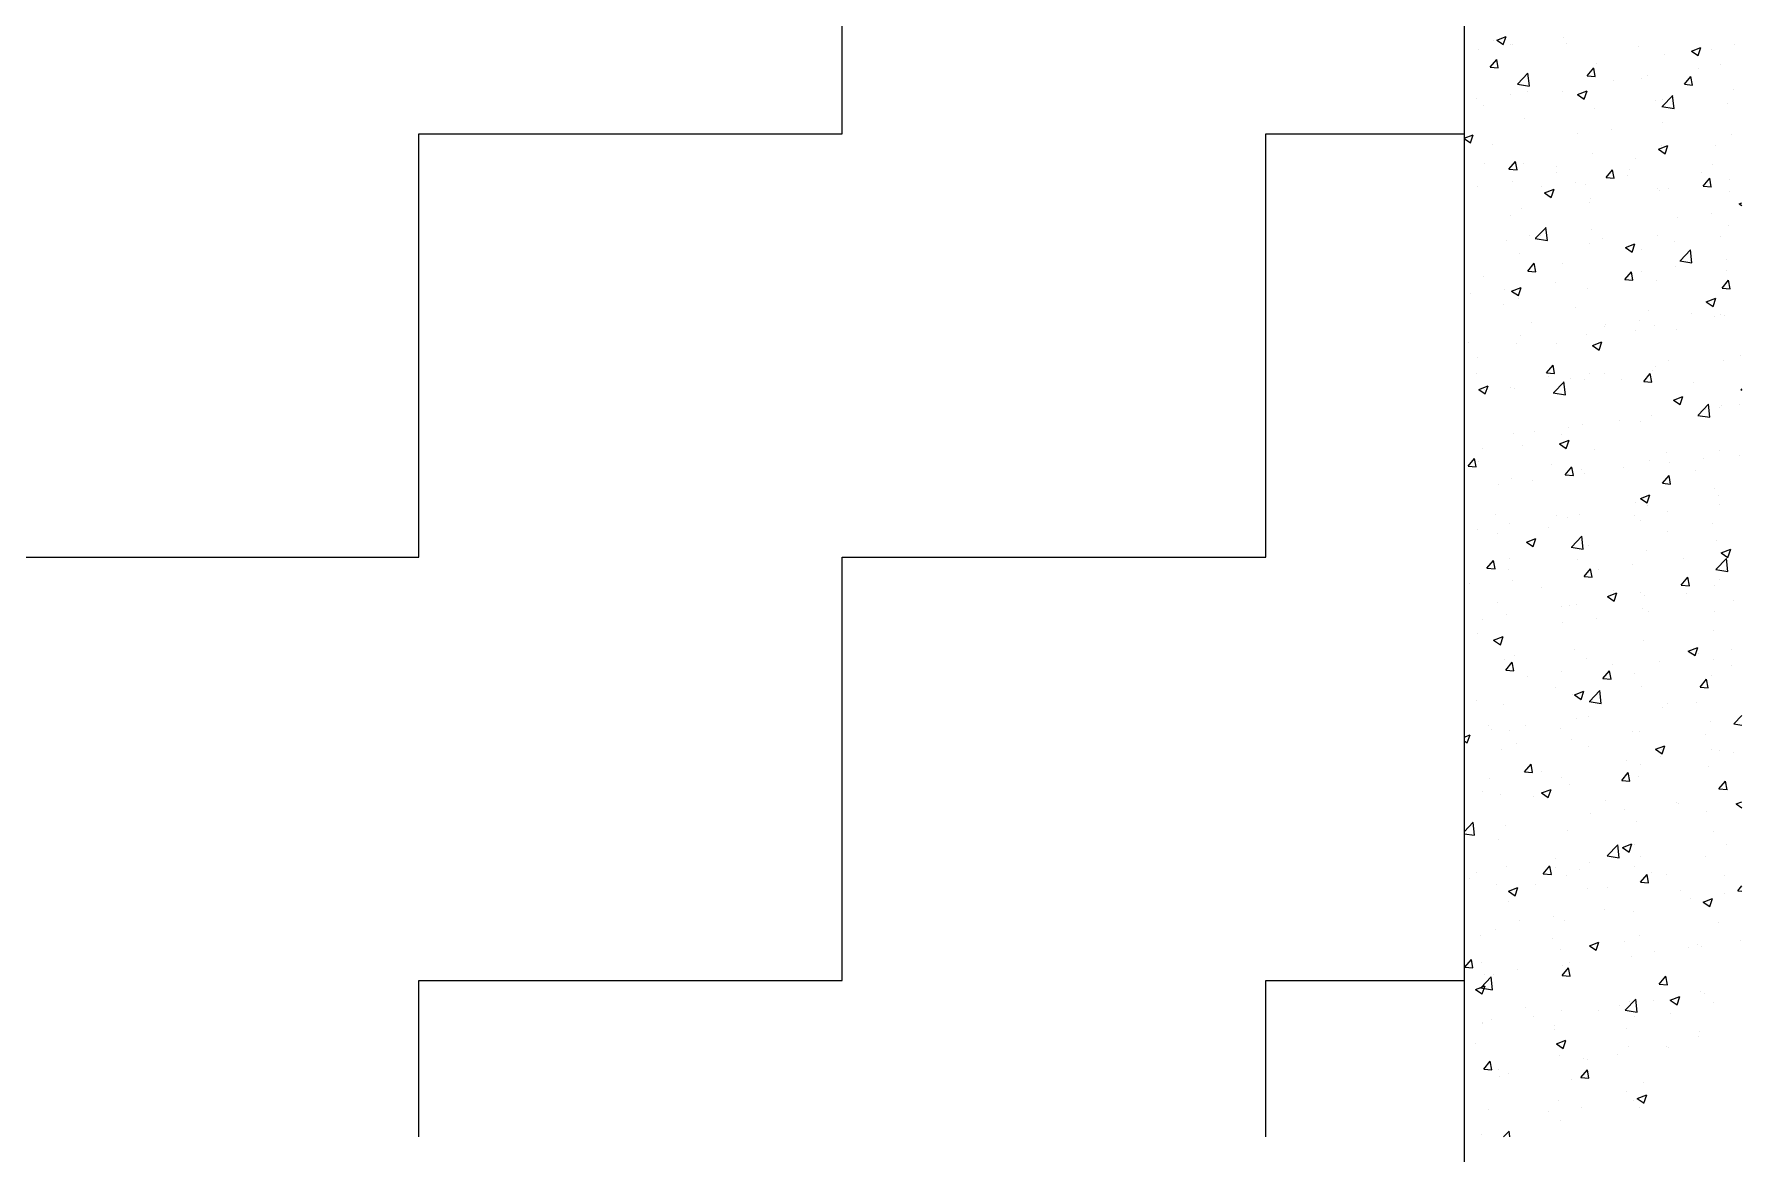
# Model space of a CAD drawing. Header units: millimetres. Extents: x 331487 to 517269, y 198509 to 399936.
# Drawn here: x 446649 to 447909, y 332821 to 333648 of the extents above; entities that cross this region are included whole.
import ezdxf

# ---------------------------------------------------------------- set-up
doc = ezdxf.new("R2010")
doc.units = ezdxf.units.MM
doc.header["$MEASUREMENT"] = 0
doc.layers.add('9th_Column', color=2, linetype='Continuous', lineweight=25)
doc.layers.add('9th_Hatch-4', color=252, linetype='Continuous', lineweight=5)
doc.layers.add('COLUMN', color=6, linetype='Continuous')

msp = doc.modelspace()

# ---------------------------------------------------------------- linework, layer by layer
at = {"layer": '9th_Column'}
msp.add_line((447704.3, 338208.5), (447704.3, 332808.5), dxfattribs=at)
at = {"layer": '9th_Hatch-4', "linetype": 'Continuous'}
for p, q in [((447245.4, 333574.1), (447245.4, 333886.6)), ((446932.9, 333574.1), (447245.4, 333574.1)), ((446932.9, 333261.6), (446932.9, 333574.1)), ((447557.9, 333574.1), (447704.3, 333574.1)), ((447557.9, 333261.6), (447557.9, 333574.1)), ((446620.4, 333261.6), (446932.9, 333261.6)), ((447245.4, 333261.6), (447557.9, 333261.6)), ((447245.4, 332949.1), (447245.4, 333261.6)), ((446932.9, 332949.1), (447245.4, 332949.1)), ((446932.9, 332833.5), (446932.9, 332949.1)), ((447557.9, 332949.1), (447704.3, 332949.1)), ((447557.9, 332833.5), (447557.9, 332949.1))]:
    msp.add_line(p, q, dxfattribs=at)
at = {"layer": 'COLUMN', "color": 2, "linetype": 'Continuous'}
for p, q in [((447726.4, 333642.8), (447726.4, 333642.8)), ((447728.4, 333643.3), (447735.4, 333646)), ((447728.4, 333643.3), (447733.4, 333640)), ((447733.3, 333640), (447735.4, 333646)), ((447738.9, 333640.3), (447738.9, 333640.3)), ((447739.7, 333640), (447739.7, 333640)), ((447777.6, 333645), (447777.6, 333645)), ((447779.8, 333640.6), (447779.8, 333640.6)), ((447904.1, 333640), (447904.1, 333640)), ((447714.7, 333636.7), (447714.7, 333636.7)), ((447723.5, 333623.3), (447728.4, 333629)), ((447729.5, 333622.8), (447728.4, 333629)), ((447833.2, 333638.3), (447833.2, 333638.3)), ((447852.2, 333632.5), (447852.2, 333632.5)), ((447872.1, 333635.3), (447879.1, 333638)), ((447872.1, 333635.3), (447877.1, 333632)), ((447877.1, 333632), (447879.1, 333638)), ((447886.6, 333636.1), (447886.6, 333636.1)), ((447723.5, 333623.3), (447729.5, 333622.8)), ((447743.7, 333610.9), (447751.5, 333619)), ((447750.3, 333619), (447750.3, 333619)), ((447752.6, 333609.5), (447751.4, 333618.9)), ((447795.3, 333617), (447800.1, 333622.8)), ((447795.3, 333617), (447801.2, 333616.5)), ((447801.2, 333616.5), (447800.1, 333622.7)), ((447801.7, 333626.1), (447801.7, 333626.1)), ((447835.4, 333615.3), (447835.4, 333615.3)), ((447839.5, 333617.1), (447839.5, 333617.1)), ((447867, 333610.7), (447871.8, 333616.5)), ((447873, 333610.2), (447871.8, 333616.5)), ((447877.4, 333622.1), (447877.4, 333622.1)), ((447893.7, 333625.3), (447893.7, 333625.3)), ((447738.8, 333603.2), (447738.8, 333603.2)), ((447743.7, 333610.8), (447752.6, 333609.4)), ((447751.3, 333605.5), (447751.3, 333605.5)), ((447777.1, 333605.3), (447777.1, 333605.3)), ((447788.1, 333603.1), (447795.1, 333605.8)), ((447788.1, 333603.1), (447793, 333599.7)), ((447793, 333599.7), (447795.1, 333605.8)), ((447814.4, 333613.8), (447814.4, 333613.8)), ((447850.5, 333594.4), (447858.3, 333602.5)), ((447859.3, 333592.9), (447858.2, 333602.4)), ((447867, 333610.7), (447873, 333610.2)), ((447902.9, 333606.7), (447902.9, 333606.7)), ((447713.4, 333600.5), (447713.4, 333600.5)), ((447718.7, 333595.3), (447718.7, 333595.3)), ((447792.2, 333600.9), (447792.2, 333600.9)), ((447800.4, 333592.8), (447800.4, 333592.8)), ((447845.6, 333598.7), (447845.6, 333598.7)), ((447850.4, 333594.3), (447859.3, 333592.9)), ((447850.9, 333599.2), (447850.9, 333599.2)), ((447899, 333596.4), (447899, 333596.4)), ((447749.1, 333585.7), (447749.1, 333585.7)), ((447813.2, 333577.7), (447813.2, 333577.7)), ((447851, 333582.7), (447851, 333582.7)), ((447704.3, 333570.9), (447711, 333573.5)), ((447704.3, 333570.6), (447709, 333567.5)), ((447709, 333567.5), (447711, 333573.5)), ((447725, 333566.1), (447725, 333566.1)), ((447788.1, 333574.4), (447788.1, 333574.4)), ((447847.8, 333562.8), (447854.8, 333565.5)), ((447849.7, 333565.9), (447849.7, 333565.9)), ((447852.7, 333559.5), (447854.8, 333565.5)), ((447889.6, 333565.6), (447889.6, 333565.6)), ((447901.7, 333573.4), (447901.7, 333573.4)), ((447719.3, 333552.1), (447719.3, 333552.1)), ((447737.4, 333548.1), (447742.2, 333553.8)), ((447743.4, 333547.5), (447742.2, 333553.8)), ((447747.9, 333552.4), (447747.9, 333552.4)), ((447799.2, 333559.5), (447799.2, 333559.5)), ((447831.2, 333555.6), (447831.2, 333555.6)), ((447847.8, 333562.8), (447852.7, 333559.5)), ((447887.9, 333551.6), (447887.9, 333551.6)), ((447737.4, 333548.1), (447743.4, 333547.5)), ((447772.7, 333549.8), (447772.7, 333549.8)), ((447772.9, 333545.6), (447772.9, 333545.6)), ((447809.1, 333541.8), (447814, 333547.5)), ((447809.1, 333541.8), (447815.1, 333541.3)), ((447815.1, 333541.3), (447814, 333547.5)), ((447824.7, 333543.2), (447824.7, 333543.2)), ((447826.1, 333547.6), (447826.1, 333547.6)), ((447879.5, 333545.3), (447879.5, 333545.3)), ((447880.9, 333535.5), (447885.7, 333541.3)), ((447886.8, 333535), (447885.7, 333541.3)), ((447900.5, 333540.1), (447900.5, 333540.1)), ((447714.6, 333535.6), (447714.6, 333535.6)), ((447740.4, 333538.6), (447740.4, 333538.6)), ((447761.8, 333535), (447761.8, 333535)), ((447763.7, 333530.6), (447770.7, 333533.2)), ((447763.7, 333530.6), (447768.7, 333527.2)), ((447768.7, 333527.2), (447770.7, 333533.2)), ((447786.9, 333538.3), (447786.9, 333538.3)), ((447793.8, 333536.4), (447793.8, 333536.4)), ((447847.2, 333534.1), (447847.2, 333534.1)), ((447848.5, 333532.6), (447848.5, 333532.6)), ((447855.2, 333533.7), (447855.2, 333533.7)), ((447880.9, 333535.5), (447886.9, 333535)), ((447900.6, 333531.9), (447900.6, 333531.9)), ((447738.6, 333513.6), (447738.6, 333513.6)), ((447746.7, 333519.2), (447746.7, 333519.2)), ((447796.9, 333523.6), (447796.9, 333523.6)), ((447798, 333526.2), (447798, 333526.2)), ((447886.6, 333515.4), (447886.6, 333515.4)), ((447907.4, 333522.5), (447909.3, 333523.3)), ((447907.4, 333522.5), (447909.3, 333521.3)), ((447757, 333497), (447764.8, 333505.1)), ((447765.8, 333495.5), (447764.7, 333505)), ((447798.4, 333503.8), (447798.4, 333503.8)), ((447861.6, 333512.1), (447861.6, 333512.1)), ((447899.2, 333506.8), (447899.2, 333506.8)), ((447735.5, 333495.5), (447735.5, 333495.5)), ((447752.8, 333499), (447752.8, 333499)), ((447756.9, 333496.9), (447765.8, 333495.5)), ((447760.6, 333498.8), (447760.6, 333498.8)), ((447796.8, 333492.9), (447796.8, 333492.9)), ((447806.2, 333496.7), (447806.2, 333496.7)), ((447823.4, 333490.3), (447830.4, 333493)), ((447823.4, 333490.3), (447828.4, 333486.9)), ((447828.4, 333486.9), (447830.4, 333493)), ((447835.1, 333488.6), (447835.1, 333488.6)), ((447847.3, 333499.3), (447847.3, 333499.3)), ((447859.6, 333494.5), (447859.6, 333494.5)), ((447863.7, 333480.4), (447871.5, 333488.5)), ((447872.5, 333478.9), (447871.4, 333488.4)), ((447893.4, 333498.7), (447893.4, 333498.7)), ((447745.4, 333485.9), (447745.4, 333485.9)), ((447751.3, 333472.8), (447756.1, 333478.6)), ((447757.3, 333472.3), (447756.1, 333478.6)), ((447776.8, 333478.6), (447776.8, 333478.6)), ((447860.3, 333476), (447860.3, 333476)), ((447863.6, 333480.3), (447872.5, 333478.9)), ((447898.2, 333481), (447898.2, 333481)), ((447718.4, 333468.6), (447718.4, 333468.6)), ((447751.3, 333472.8), (447757.3, 333472.3)), ((447772.1, 333464.4), (447772.1, 333464.4)), ((447823, 333466.6), (447827.8, 333472.3)), ((447823, 333466.6), (447829, 333466.1)), ((447829, 333466), (447827.8, 333472.3)), ((447835.3, 333472.7), (447835.3, 333472.7)), ((447846.1, 333466), (447846.1, 333466)), ((447894.7, 333460.3), (447899.6, 333466)), ((447898, 333473.5), (447898, 333473.5)), ((447900.7, 333459.8), (447899.6, 333466)), ((447709.2, 333456.1), (447709.2, 333456.1)), ((447734.3, 333459.4), (447734.3, 333459.4)), ((447739.4, 333458), (447746.4, 333460.7)), ((447739.4, 333458), (447744.4, 333454.7)), ((447744.2, 333452.6), (447744.2, 333452.6)), ((447744.4, 333454.7), (447746.4, 333460.7)), ((447795.6, 333459.6), (447795.6, 333459.6)), ((447883.1, 333450), (447890.1, 333452.7)), ((447888.1, 333446.7), (447890.1, 333452.7)), ((447894.7, 333460.3), (447900.7, 333459.8)), ((447733.4, 333447.9), (447733.4, 333447.9)), ((447786.7, 333445.6), (447786.7, 333445.6)), ((447840.1, 333443.4), (447840.1, 333443.4)), ((447871.9, 333441.5), (447871.9, 333441.5)), ((447883.1, 333450), (447888.1, 333446.7)), ((447889.3, 333439), (447889.3, 333439)), ((447893.5, 333441.1), (447893.5, 333441.1)), ((447896.8, 333440.2), (447896.8, 333440.2)), ((447754.4, 333434.5), (447754.4, 333434.5)), ((447794.4, 333426.3), (447794.4, 333426.3)), ((447807.8, 333432.2), (447807.8, 333432.2)), ((447809, 333433.2), (447809, 333433.2)), ((447830.9, 333429), (447830.9, 333429)), ((447834, 333436.5), (447834, 333436.5)), ((447844.9, 333432.7), (447844.9, 333432.7)), ((447861.2, 333429.9), (447861.2, 333429.9)), ((447707.9, 333419.9), (447707.9, 333419.9)), ((447743, 333419.3), (447743, 333419.3)), ((447745.8, 333424.9), (447745.8, 333424.9)), ((447772.6, 333419), (447772.6, 333419)), ((447799.1, 333417.8), (447806.1, 333420.5)), ((447799.1, 333417.8), (447804.1, 333414.4)), ((447804.1, 333414.4), (447806.1, 333420.5)), ((447714.3, 333409), (447714.3, 333409)), ((447765.2, 333397.6), (447770, 333403.4)), ((447771.1, 333397.1), (447770, 333403.4)), ((447845.6, 333402.1), (447845.6, 333402.1)), ((447854.9, 333407), (447854.9, 333407)), ((447895.6, 333406.9), (447895.6, 333406.9)), ((447908.7, 333410.4), (447908.7, 333410.4)), ((447713.5, 333397.1), (447713.5, 333397.1)), ((447715.1, 333385.5), (447722.1, 333388.2)), ((447720, 333382.2), (447722.1, 333388.2)), ((447765.2, 333397.6), (447771.1, 333397.1)), ((447766.8, 333394.8), (447766.8, 333394.8)), ((447770.3, 333383), (447778.1, 333391.1)), ((447779.1, 333381.5), (447778, 333391)), ((447782.7, 333393.8), (447782.7, 333393.8)), ((447793.1, 333393), (447793.1, 333393)), ((447796.6, 333397), (447796.6, 333397)), ((447807.7, 333397.1), (447807.7, 333397.1)), ((447820.2, 333392.5), (447820.2, 333392.5)), ((447836.9, 333391.4), (447841.7, 333397.1)), ((447836.9, 333391.4), (447842.9, 333390.8)), ((447842.9, 333390.8), (447841.7, 333397.1)), ((447843.7, 333399.4), (447843.7, 333399.4)), ((447873.6, 333390.3), (447873.6, 333390.3)), ((447715.1, 333385.5), (447720, 333382.2)), ((447719.5, 333385.5), (447719.5, 333385.5)), ((447738.3, 333387), (447738.3, 333387)), ((447741.8, 333386), (447741.8, 333386)), ((447770.2, 333382.9), (447779.1, 333381.5)), ((447858.8, 333377.5), (447865.8, 333380.2)), ((447858.8, 333377.5), (447863.8, 333374.2)), ((447863.8, 333374.2), (447865.8, 333380.2)), ((447908.6, 333385.1), (447909.3, 333385.9)), ((447908.6, 333385.1), (447909.3, 333385)), ((447819.3, 333362.6), (447819.3, 333362.6)), ((447842.4, 333366.1), (447842.4, 333366.1)), ((447876.9, 333366.3), (447885.8, 333365)), ((447877, 333366.4), (447884.8, 333374.6)), ((447882.4, 333370.9), (447882.4, 333370.9)), ((447885.8, 333365), (447884.7, 333374.5)), ((447893.1, 333372), (447893.1, 333372)), ((447894.4, 333373.6), (447894.4, 333373.6)), ((447907.5, 333374.2), (447907.5, 333374.2)), ((447740.6, 333352.7), (447740.6, 333352.7)), ((447756.4, 333354.3), (447756.4, 333354.3)), ((447776.5, 333352), (447776.5, 333352)), ((447781.4, 333357.6), (447781.4, 333357.6)), ((447791.9, 333359.7), (447791.9, 333359.7)), ((447834.8, 333362), (447834.8, 333362)), ((447718.1, 333342), (447718.1, 333342)), ((447747.4, 333343.7), (447747.4, 333343.7)), ((447774.8, 333345.3), (447781.8, 333347.9)), ((447774.8, 333345.3), (447779.7, 333341.9)), ((447779.7, 333341.9), (447781.8, 333347.9)), ((447800.8, 333341.4), (447800.8, 333341.4)), ((447854.1, 333339.2), (447854.1, 333339.2)), ((447893.2, 333340.4), (447893.2, 333340.4)), ((447707.3, 333328.7), (447712.1, 333334.4)), ((447707.3, 333328.7), (447713.3, 333328.2)), ((447713.3, 333328.2), (447712.1, 333334.4)), ((447715.1, 333332.5), (447715.1, 333332.5)), ((447768.5, 333330.3), (447768.5, 333330.3)), ((447779, 333322.4), (447783.9, 333328.2)), ((447785, 333321.9), (447783.9, 333328.1)), ((447790.7, 333326.5), (447790.7, 333326.5)), ((447821.8, 333328), (447821.8, 333328)), ((447841.2, 333332.9), (447841.2, 333332.9)), ((447856.1, 333331.5), (447856.1, 333331.5)), ((447875.2, 333325.8), (447875.2, 333325.8)), ((447881.2, 333334.8), (447881.2, 333334.8)), ((447907.5, 333336.9), (447907.5, 333336.9)), ((447730.1, 333314.9), (447730.1, 333314.9)), ((447739.4, 333319.4), (447739.4, 333319.4)), ((447755.1, 333318.2), (447755.1, 333318.2)), ((447779, 333322.4), (447785, 333321.9)), ((447793, 333323.2), (447793, 333323.2)), ((447850.8, 333316.1), (447855.6, 333321.9)), ((447850.8, 333316.1), (447856.8, 333315.6)), ((447856.7, 333315.6), (447855.6, 333321.9)), ((447889, 333312.4), (447889, 333312.4)), ((447830.7, 333302.3), (447830.7, 333302.3)), ((447834.5, 333305), (447841.5, 333307.7)), ((447834.5, 333305), (447839.4, 333301.6)), ((447839.4, 333301.6), (447841.5, 333307.7)), ((447840, 333299.6), (447840, 333299.6)), ((447891.9, 333307.1), (447891.9, 333307.1)), ((447892.7, 333300.3), (447892.7, 333300.3)), ((447727.5, 333292.9), (447727.5, 333292.9)), ((447772.3, 333292.3), (447772.3, 333292.3)), ((447780.9, 333290.6), (447780.9, 333290.6)), ((447789.5, 333293.2), (447789.5, 333293.2)), ((447829.8, 333292.1), (447829.8, 333292.1)), ((447834.2, 333288.4), (447834.2, 333288.4)), ((447854.8, 333295.4), (447854.8, 333295.4)), ((447714, 333282.3), (447714, 333282.3)), ((447728.8, 333278.8), (447728.8, 333278.8)), ((447738.1, 333286.1), (447738.1, 333286.1)), ((447750.4, 333272.7), (447757.4, 333275.4)), ((447755.4, 333269.4), (447757.4, 333275.4)), ((447766.7, 333283.7), (447766.7, 333283.7)), ((447783.5, 333269), (447791.3, 333277.1)), ((447792.3, 333267.6), (447791.2, 333277.1)), ((447854.6, 333280.4), (447854.6, 333280.4)), ((447887.6, 333286.1), (447887.6, 333286.1)), ((447750.4, 333272.7), (447755.4, 333269.4)), ((447783.4, 333268.9), (447792.3, 333267.6)), ((447796.3, 333270.4), (447796.3, 333270.4)), ((447838.8, 333266.3), (447838.8, 333266.3)), ((447890.7, 333273.8), (447890.7, 333273.8)), ((447894.1, 333264.7), (447901.1, 333267.4)), ((447894.1, 333264.7), (447899.1, 333261.4)), ((447899.1, 333261.4), (447901.1, 333267.4)), ((447721.2, 333253.5), (447726, 333259.2)), ((447721.2, 333253.5), (447727.2, 333252.9)), ((447727.2, 333252.9), (447726, 333259.2)), ((447736.9, 333252.8), (447736.9, 333252.8)), ((447738, 333260.4), (447738, 333260.4)), ((447788.3, 333259.9), (447788.3, 333259.9)), ((447792.9, 333247.2), (447797.7, 333252.9)), ((447798.9, 333246.7), (447797.7, 333252.9)), ((447803.5, 333252.6), (447803.5, 333252.6)), ((447828.5, 333255.9), (447828.5, 333255.9)), ((447866.4, 333260.9), (447866.4, 333260.9)), ((447890.2, 333252.5), (447898, 333260.6)), ((447890.2, 333252.4), (447899.1, 333251)), ((447899, 333251), (447897.9, 333260.5)), ((447708, 333241.8), (447708, 333241.8)), ((447740.3, 333244.3), (447740.3, 333244.3)), ((447761.4, 333239.5), (447761.4, 333239.5)), ((447792.9, 333247.2), (447798.9, 333246.7)), ((447814.8, 333237.3), (447814.8, 333237.3)), ((447864.6, 333240.9), (447869.5, 333246.7)), ((447864.6, 333240.9), (447870.6, 333240.4)), ((447870.6, 333240.4), (447869.5, 333246.7)), ((447889.5, 333240.5), (447889.5, 333240.5)), ((447892.8, 333245.4), (447892.8, 333245.4)), ((447729.1, 333228.3), (447729.1, 333228.3)), ((447776.2, 333225.4), (447776.2, 333225.4)), ((447782.5, 333226.1), (447782.5, 333226.1)), ((447787.1, 333226.6), (447787.1, 333226.6)), ((447810.1, 333232.5), (447817.1, 333235.2)), ((447810.1, 333232.5), (447815.1, 333229.1)), ((447815.1, 333229.1), (447817.1, 333235.2)), ((447834.5, 333235.4), (447834.5, 333235.4)), ((447835.9, 333223.8), (447835.9, 333223.8)), ((447837.6, 333233), (447837.6, 333233)), ((447868.2, 333235), (447868.2, 333235)), ((447903.3, 333229.8), (447903.3, 333229.8)), ((447717.8, 333215.4), (447717.8, 333215.4)), ((447735.7, 333219.5), (447735.7, 333219.5)), ((447777.2, 333213.2), (447777.2, 333213.2)), ((447802.2, 333216.5), (447802.2, 333216.5)), ((447840.1, 333221.5), (447840.1, 333221.5)), ((447889.2, 333221.6), (447889.2, 333221.6)), ((447714, 333204.9), (447714, 333204.9)), ((447726.1, 333200.2), (447733.1, 333202.9)), ((447726.1, 333200.2), (447731.1, 333196.9)), ((447731.1, 333196.9), (447733.1, 333202.9)), ((447836.4, 333199.7), (447836.4, 333199.7)), ((447888.3, 333207.2), (447888.3, 333207.2)), ((447734.5, 333186.3), (447734.5, 333186.3)), ((447741.5, 333188.7), (447741.5, 333188.7)), ((447785.8, 333193.3), (447785.8, 333193.3)), ((447794.9, 333186.4), (447794.9, 333186.4)), ((447869.8, 333192.2), (447876.8, 333194.9)), ((447869.8, 333192.2), (447874.8, 333188.9)), ((447874.8, 333188.9), (447876.8, 333194.9)), ((447877, 333190.3), (447877, 333190.3)), ((447902, 333193.6), (447902, 333193.6)), ((447735.1, 333178.2), (447739.9, 333184)), ((447735.1, 333178.2), (447741, 333177.7)), ((447741, 333177.7), (447739.9, 333184)), ((447750.9, 333173.7), (447750.9, 333173.7)), ((447775.9, 333177), (447775.9, 333177)), ((447806.8, 333172), (447811.6, 333177.7)), ((447812.8, 333171.4), (447811.6, 333177.7)), ((447813.8, 333182), (447813.8, 333182)), ((447830.4, 333175.7), (447830.4, 333175.7)), ((447848.3, 333184.2), (447848.3, 333184.2)), ((447887.1, 333173.9), (447887.1, 333173.9)), ((447888.7, 333185.7), (447888.7, 333185.7)), ((447901.6, 333181.9), (447901.6, 333181.9)), ((447772, 333165.7), (447772, 333165.7)), ((447785.8, 333160), (447792.8, 333162.7)), ((447790.8, 333156.6), (447792.8, 333162.7)), ((447796.8, 333155.1), (447804.6, 333163.2)), ((447805.6, 333153.6), (447804.5, 333163.1)), ((447806.8, 333172), (447812.8, 333171.4)), ((447835.1, 333166.4), (447835.1, 333166.4)), ((447878.5, 333165.7), (447883.3, 333171.4)), ((447878.5, 333165.7), (447884.5, 333165.2)), ((447884.5, 333165.2), (447883.3, 333171.4)), ((447713.7, 333155.7), (447713.7, 333155.7)), ((447733.3, 333153), (447733.3, 333153)), ((447784.6, 333160), (447784.6, 333160)), ((447785.8, 333160), (447790.8, 333156.6)), ((447796.7, 333155), (447805.6, 333153.6)), ((447850.6, 333150.9), (447850.6, 333150.9)), ((447854.3, 333153.8), (447854.3, 333153.8)), ((447875.7, 333154.2), (447875.7, 333154.2)), ((447722, 333137.6), (447722, 333137.6)), ((447749.6, 333137.6), (447749.6, 333137.6)), ((447787.5, 333142.6), (447787.5, 333142.6)), ((447796, 333143.8), (447796, 333143.8)), ((447885.9, 333140.6), (447885.9, 333140.6)), ((447903.4, 333138.4), (447909.3, 333137.5)), ((447903.5, 333138.5), (447909.3, 333144.6)), ((447704.3, 333128.7), (447708.8, 333130.4)), ((447704.3, 333126), (447706.7, 333124.4)), ((447706.7, 333124.4), (447708.8, 333130.4)), ((447724.6, 333134.3), (447724.6, 333134.3)), ((447737.7, 333133.7), (447737.7, 333133.7)), ((447743.1, 333124.2), (447743.1, 333124.2)), ((447775.4, 333135.3), (447775.4, 333135.3)), ((447783.4, 333126.7), (447783.4, 333126.7)), ((447828.8, 333133.1), (447828.8, 333133.1)), ((447833.9, 333133.1), (447833.9, 333133.1)), ((447882.2, 333130.8), (447882.2, 333130.8)), ((447732.1, 333119.7), (447732.1, 333119.7)), ((447796.5, 333121.9), (447796.5, 333121.9)), ((447824.3, 333111.5), (447824.3, 333111.5)), ((447845.5, 333119.7), (447852.5, 333122.4)), ((447845.5, 333119.7), (447850.5, 333116.4)), ((447849.4, 333114.7), (447849.4, 333114.7)), ((447849.9, 333119.6), (447849.9, 333119.6)), ((447850.5, 333116.4), (447852.5, 333122.4)), ((447887.2, 333119.7), (447887.2, 333119.7)), ((447892.5, 333118.8), (447892.5, 333118.8)), ((447903.3, 333117.4), (447903.3, 333117.4)), ((447723.3, 333098.2), (447723.3, 333098.2)), ((447748.9, 333103), (447753.8, 333108.8)), ((447748.9, 333103), (447754.9, 333102.5)), ((447754.9, 333102.5), (447753.8, 333108.8)), ((447761.2, 333103.1), (447761.2, 333103.1)), ((447775.9, 333098.7), (447775.9, 333098.7)), ((447820.7, 333096.8), (447825.5, 333102.5)), ((447826.6, 333096.2), (447825.5, 333102.5)), ((447832.7, 333099.8), (447832.7, 333099.8)), ((447834.2, 333108.8), (447834.2, 333108.8)), ((447884.6, 333107.3), (447884.6, 333107.3)), ((447717.6, 333088.7), (447717.6, 333088.7)), ((447730.9, 333086.4), (447730.9, 333086.4)), ((447761.5, 333087.5), (447768.5, 333090.1)), ((447761.5, 333087.5), (447766.4, 333084.1)), ((447766.4, 333084.1), (447768.5, 333090.1)), ((447782.2, 333093.4), (447782.2, 333093.4)), ((447820.7, 333096.8), (447826.6, 333096.2)), ((447892.4, 333090.5), (447897.2, 333096.2)), ((447892.4, 333090.5), (447898.4, 333090)), ((447898.4, 333089.9), (447897.2, 333096.2)), ((447755.5, 333084.5), (447755.5, 333084.5)), ((447808.9, 333082.2), (447808.9, 333082.2)), ((447823.1, 333075.3), (447823.1, 333075.3)), ((447860.9, 333080.3), (447860.9, 333080.3)), ((447862.3, 333080), (447862.3, 333080)), ((447883.4, 333074), (447883.4, 333074)), ((447905.2, 333079.4), (447909.3, 333081)), ((447905.2, 333079.4), (447909.3, 333076.6)), ((447704.3, 333058.7), (447711.1, 333065.8)), ((447712.1, 333056.2), (447711, 333065.7)), ((447734.9, 333063.7), (447734.9, 333063.7)), ((447781, 333060.1), (447781, 333060.1)), ((447798, 333072), (447798, 333072)), ((447831.5, 333066.5), (447831.5, 333066.5)), ((447704.3, 333057.4), (447712.1, 333056.2)), ((447729.6, 333053.1), (447729.6, 333053.1)), ((447810, 333041.1), (447817.8, 333049.2)), ((447818.8, 333039.6), (447817.7, 333049.1)), ((447821.2, 333047.2), (447828.2, 333049.9)), ((447826.1, 333043.8), (447828.1, 333049.9)), ((447830.1, 333049.1), (447830.1, 333049.1)), ((447888.4, 333059.1), (447888.4, 333059.1)), ((447897.8, 333049.2), (447897.8, 333049.2)), ((447771.7, 333039.1), (447771.7, 333039.1)), ((447796.8, 333035.9), (447796.8, 333035.9)), ((447809.9, 333041), (447818.8, 333039.6)), ((447821.2, 333047.2), (447826.1, 333043.8)), ((447834.6, 333040.9), (447834.6, 333040.9)), ((447882.2, 333040.7), (447882.2, 333040.7)), ((447708.6, 333024.3), (447708.6, 333024.3)), ((447713.4, 333029.1), (447713.4, 333029.1)), ((447736, 333033.4), (447736, 333033.4)), ((447762.8, 333027.8), (447767.6, 333033.6)), ((447762.8, 333027.8), (447768.8, 333027.3)), ((447768.8, 333027.3), (447767.6, 333033.5)), ((447771.7, 333032.6), (447771.7, 333032.6)), ((447779.8, 333026.9), (447779.8, 333026.9)), ((447789.4, 333031.1), (447789.4, 333031.1)), ((447830.3, 333033.3), (447830.3, 333033.3)), ((447834.5, 333021.5), (447839.4, 333027.3)), ((447840.5, 333021), (447839.4, 333027.3)), ((447842.8, 333028.9), (447842.8, 333028.9)), ((447854, 333027.1), (447854, 333027.1)), ((447896.2, 333026.6), (447896.2, 333026.6)), ((447728.4, 333019.8), (447728.4, 333019.8)), ((447737.1, 333014.9), (447744.1, 333017.6)), ((447737.1, 333014.9), (447742.1, 333011.6)), ((447742.1, 333011.6), (447744.1, 333017.6)), ((447757.1, 333020), (447757.1, 333020)), ((447795.7, 333017.1), (447795.7, 333017.1)), ((447810.5, 333017.7), (447810.5, 333017.7)), ((447834.5, 333021.5), (447840.5, 333021)), ((447863.9, 333015.5), (447863.9, 333015.5)), ((447871.5, 333009.7), (447871.5, 333009.7)), ((447880.8, 333006.9), (447887.8, 333009.6)), ((447885.8, 333003.6), (447887.8, 333009.6)), ((447896.5, 333013), (447896.5, 333013)), ((447906.3, 333015.3), (447909.3, 333018.9)), ((447906.3, 333015.3), (447909.3, 333015)), ((447737.4, 333007.1), (447737.4, 333007.1)), ((447808.3, 333001.4), (447808.3, 333001.4)), ((447829.1, 333000), (447829.1, 333000)), ((447880.8, 333006.9), (447885.8, 333003.6)), ((447881, 333007.5), (447881, 333007.5)), ((447727.2, 332986.5), (447727.2, 332986.5)), ((447745.4, 332993.1), (447745.4, 332993.1)), ((447770.5, 332996.4), (447770.5, 332996.4)), ((447778.5, 332993.6), (447778.5, 332993.6)), ((447892.2, 332992.1), (447892.2, 332992.1)), ((447716.1, 332982.6), (447716.1, 332982.6)), ((447769.5, 332980.3), (447769.5, 332980.3)), ((447775.6, 332972.1), (447775.6, 332972.1)), ((447796.8, 332974.7), (447803.8, 332977.4)), ((447796.8, 332974.7), (447801.8, 332971.3)), ((447801.8, 332971.3), (447803.8, 332977.4)), ((447822.9, 332978.1), (447822.9, 332978.1)), ((447833.9, 332982.1), (447833.9, 332982.1)), ((447870.2, 332973.6), (447870.2, 332973.6)), ((447876.3, 332975.8), (447876.3, 332975.8)), ((447879.8, 332974.2), (447879.8, 332974.2)), ((447908.1, 332978.6), (447908.1, 332978.6)), ((447705, 332958.9), (447709.8, 332964.6)), ((447710.9, 332958.3), (447709.8, 332964.6)), ((447717.3, 332962.1), (447717.3, 332962.1)), ((447777.3, 332960.3), (447777.3, 332960.3)), ((447782, 332962), (447782, 332962)), ((447827.8, 332966.7), (447827.8, 332966.7)), ((447845.2, 332970.3), (447845.2, 332970.3)), ((447705, 332958.9), (447710.9, 332958.3)), ((447716.6, 332943.7), (447724.4, 332951.8)), ((447719.1, 332953.7), (447719.1, 332953.7)), ((447725.4, 332942.2), (447724.3, 332951.7)), ((447726, 332953.2), (447726, 332953.2)), ((447744.1, 332957), (447744.1, 332957)), ((447776.7, 332952.6), (447781.5, 332958.3)), ((447776.7, 332952.6), (447782.7, 332952.1)), ((447782.7, 332952.1), (447781.5, 332958.3)), ((447848.4, 332946.3), (447853.2, 332952.1)), ((447854.4, 332945.8), (447853.2, 332952.1)), ((447712.8, 332942.4), (447719.8, 332945.1)), ((447712.8, 332942.4), (447717.8, 332939.1)), ((447716.5, 332943.6), (447725.4, 332942.2)), ((447717.8, 332939.1), (447719.8, 332945.1)), ((447823.3, 332927.1), (447831.1, 332935.3)), ((447832.1, 332925.7), (447831, 332935.2)), ((447843.9, 332934.1), (447843.9, 332934.1)), ((447848.4, 332946.3), (447854.4, 332945.8)), ((447856.5, 332934.4), (447863.5, 332937.1)), ((447856.5, 332934.4), (447861.5, 332931.1)), ((447861.5, 332931.1), (447863.5, 332937.1)), ((447878.6, 332940.9), (447878.6, 332940.9)), ((447881.8, 332939.1), (447881.8, 332939.1)), ((447750, 332929.2), (447750, 332929.2)), ((447755.7, 332922.5), (447755.7, 332922.5)), ((447776.1, 332927), (447776.1, 332927)), ((447803.4, 332927), (447803.4, 332927)), ((447818.9, 332930.8), (447818.9, 332930.8)), ((447823.2, 332927), (447832.1, 332925.7)), ((447826.6, 332933.4), (447826.6, 332933.4)), ((447829.8, 332922.5), (447829.8, 332922.5)), ((447856.8, 332924.7), (447856.8, 332924.7)), ((447888.1, 332932.5), (447888.1, 332932.5)), ((447717.7, 332918), (447717.7, 332918)), ((447717.8, 332917.5), (447717.8, 332917.5)), ((447724.8, 332919.9), (447724.8, 332919.9)), ((447771.1, 332915.8), (447771.1, 332915.8)), ((447771.4, 332912.5), (447771.4, 332912.5)), ((447824.5, 332913.5), (447824.5, 332913.5)), ((447877.9, 332911.3), (447877.9, 332911.3)), ((447713.1, 332902.4), (447713.1, 332902.4)), ((447772.5, 332902.2), (447779.5, 332904.9)), ((447772.5, 332902.2), (447777.5, 332898.8)), ((447777.5, 332898.8), (447779.5, 332904.8)), ((447825.4, 332900.1), (447825.4, 332900.1)), ((447853.7, 332900.5), (447853.7, 332900.5)), ((447855.5, 332899.7), (447855.5, 332899.7)), ((447877.4, 332907.6), (447877.4, 332907.6)), ((447718.8, 332883.6), (447723.7, 332889.4)), ((447718.8, 332883.6), (447724.8, 332883.1)), ((447723.6, 332886.7), (447723.6, 332886.7)), ((447724.8, 332883.1), (447723.7, 332889.4)), ((447774.9, 332893.7), (447774.9, 332893.7)), ((447792.6, 332891.4), (447792.6, 332891.4)), ((447795.4, 332890.5), (447795.4, 332890.5)), ((447817.6, 332894.7), (447817.6, 332894.7)), ((447729.4, 332883.1), (447729.4, 332883.1)), ((447730.2, 332878.4), (447730.2, 332878.4)), ((447737.1, 332880.5), (447737.1, 332880.5)), ((447783.5, 332876.1), (447783.5, 332876.1)), ((447790.6, 332877.4), (447795.4, 332883.1)), ((447790.6, 332877.4), (447796.5, 332876.8)), ((447796.5, 332876.8), (447795.4, 332883.1)), ((447836.9, 332873.9), (447836.9, 332873.9)), ((447773.7, 332860.4), (447773.7, 332860.4)), ((447824.2, 332866.8), (447824.2, 332866.8)), ((447829.2, 332860.2), (447829.2, 332860.2)), ((447832.2, 332861.9), (447839.2, 332864.6)), ((447832.2, 332861.9), (447837.2, 332858.5)), ((447837.1, 332858.5), (447839.2, 332864.6)), ((447722.3, 332853.4), (447722.3, 332853.4)), ((447766.3, 332852), (447766.3, 332852)), ((447791.3, 332855.3), (447791.3, 332855.3)), ((447833.6, 332855.5), (447833.6, 332855.5)), ((447717, 332835.5), (447717, 332835.5)), ((447733.5, 332833.5), (447737.6, 332837.8)), ((447738, 332833.5), (447737.5, 332837.8)), ((447775.3, 332845.5), (447775.3, 332845.5))]:
    msp.add_line(p, q, dxfattribs=at)

doc.saveas('drawing.dxf')
